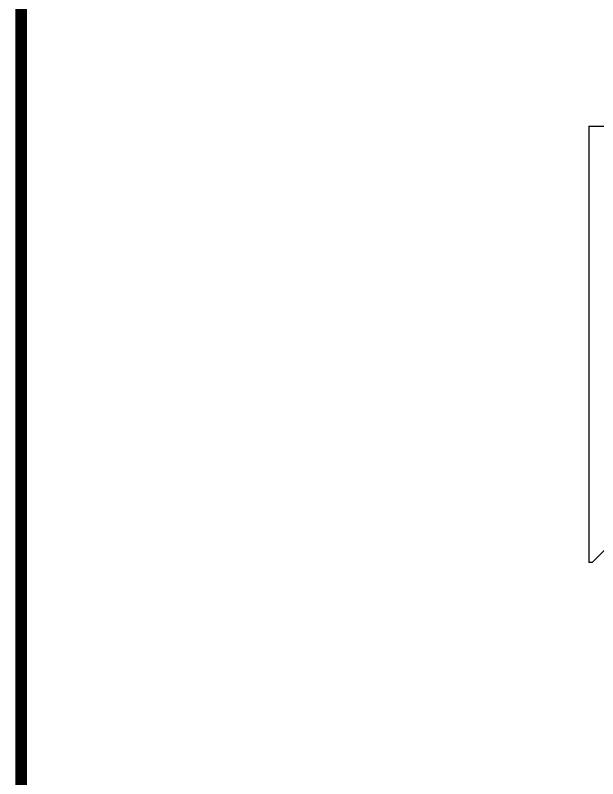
# Model space of a CAD drawing. Header units: millimetres. Extents: x 0 to 1097966, y -63096 to 223085.
# Drawn here: x 339125.3 to 339192, y -54682.6 to -54595.1 of the extents above; entities that cross this region are included whole.
import ezdxf

# ---------------------------------------------------------------- set-up
doc = ezdxf.new("R2010")
doc.units = ezdxf.units.MM

msp = doc.modelspace()

# ---------------------------------------------------------------- linework, layer by layer
at = {"lineweight": 30}
for p, q in [((339190.986, -54607.772), (339190.986, -54657.772)), ((339190.986, -54607.772), (339280.986, -54607.772)), ((339192.786, -54656.372), (339191.386, -54657.772)), ((339191.386, -54657.772), (339190.986, -54657.772))]:
    msp.add_line(p, q, dxfattribs=at)
at = {"const_width": 1.35}
msp.add_lwpolyline([(339125.968, -54763.347), (339679.468, -54763.347), (339679.468, -54375.897), (339125.968, -54375.897)], close=True, dxfattribs=at)

doc.saveas('drawing.dxf')
